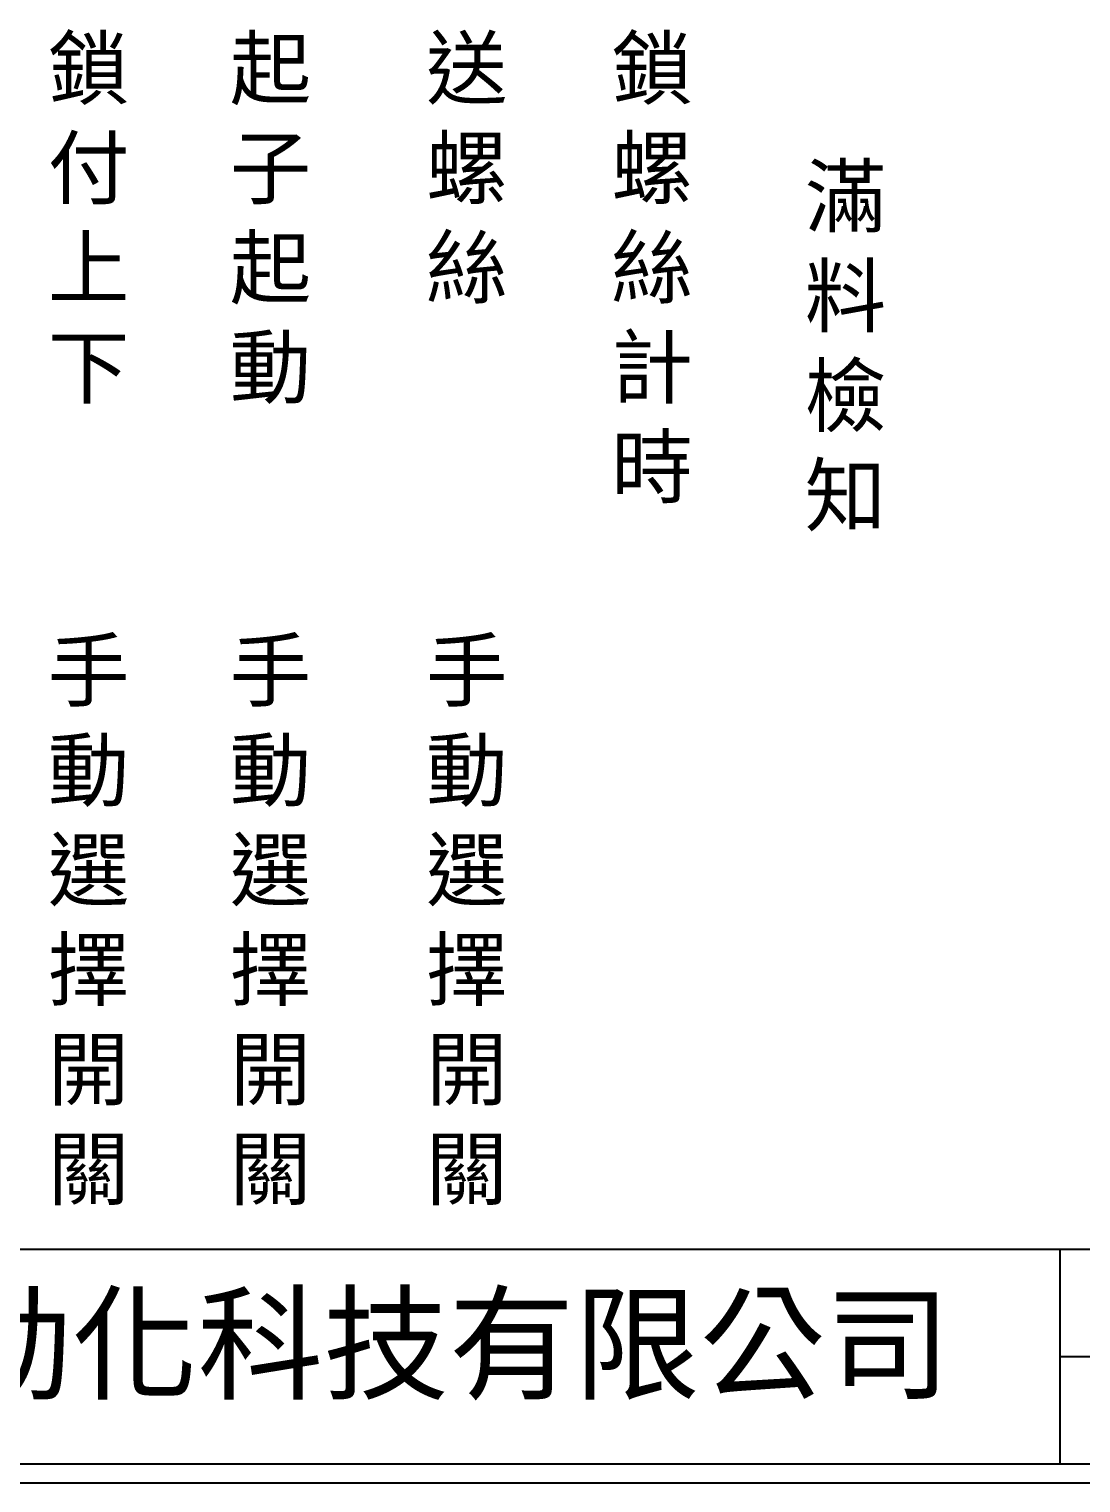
# Model space of a CAD drawing. Extents: x 325 to 612, y 3 to 207.
# Drawn here: x 393.9 to 462.4, y 3 to 97.8 of the extents above; entities that cross this region are included whole.
import ezdxf

# ---------------------------------------------------------------- set-up
doc = ezdxf.new("R2010")
doc.units = 0
doc.layers.add('圖框層', color=7, linetype='CONTINUOUS')
doc.layers.add('標尺寸層', color=3, linetype='CONTINUOUS')
doc.styles.add('CNS', font='romanc.shx', dxfattribs={"bigfont": 'chineset.shx'})
doc.styles.add('STSL', font='kaiu.ttf')

msp = doc.modelspace()

# ---------------------------------------------------------------- linework, layer by layer
at = {"layer": '圖框層', "color": 7}
for p, q in [((326.569, 18.25), (611.07, 18.25)), ((461.07, 4.25), (461.07, 18.25)), ((461.07, 11.25), (611.07, 11.25)), ((326.569, 4.25), (611.07, 4.25)), ((325.319, 3), (612.319, 3))]:
    msp.add_line(p, q, dxfattribs=at)

# ---------------------------------------------------------------- texts
at = {"layer": '圖框層', "color": 4, "style": 'STSL'}
msp.add_text('泓陞自動化科技有限公司', height=6, dxfattribs=at).set_placement((363.923, 9.076))
at = {"layer": '標尺寸層', "color": 7, "char_height": 3.9, "width": 4.96081, "style": 'CNS'}
for s, insert, attachment_point in [('{\\fDFKai-SB|b0|i0|c136|p65;鎖付上下}', (395.069, 97.233), 1), ('{\\fDFKai-SB|b0|i0|c136|p65;起子起動}', (406.931, 97.233), 1), ('{\\fDFKai-SB|b0|i0|c136|p65;送螺絲}', (419.731, 97.233), 1), ('{\\fDFKai-SB|b0|i0|c136|p65;鎖螺絲計時}', (431.807, 97.233), 1), ('{\\fDFKai-SB|b0|i0|c136|p65;滿料檢知}', (447.074, 76.973), 5), ('{\\fDFKai-SB|b0|i0|c136|p65;手動選擇開關}', (395.069, 57.948), 1), ('{\\fDFKai-SB|b0|i0|c136|p65;手動選擇開關}', (406.931, 57.948), 1), ('{\\fDFKai-SB|b0|i0|c136|p65;手動選擇開關}', (419.731, 57.948), 1)]:
    msp.add_mtext(s, dxfattribs=dict(at, insert=insert, attachment_point=attachment_point))

doc.saveas('drawing.dxf')
